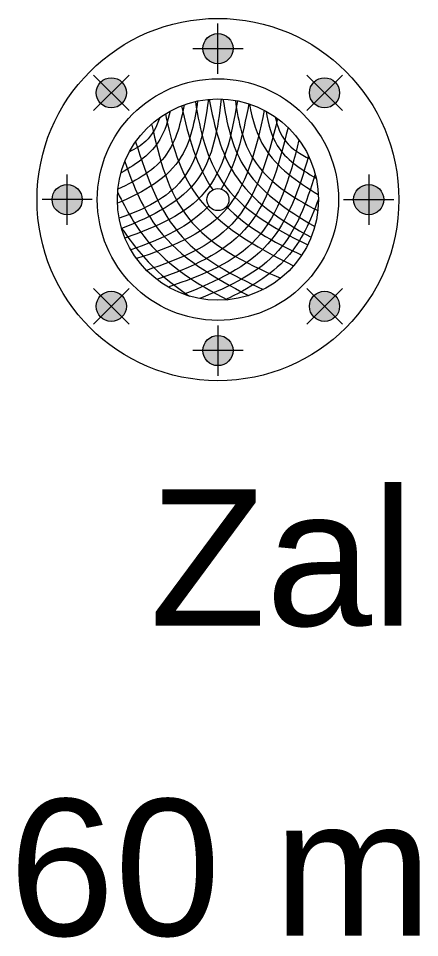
# Model space of a CAD drawing. Header units: millimetres. Extents: x 1680 to 166026, y 35966 to 91121.
# Drawn here: x 128193 to 128634, y 53868 to 54878 of the extents above; entities that cross this region are included whole.
import ezdxf

# ---------------------------------------------------------------- set-up
doc = ezdxf.new("R2010")
doc.units = ezdxf.units.MM
doc.styles.add('Arial', font='arial.ttf', dxfattribs={"height": 150})

# ---------------------------------------------------------------- blocks, each defined once
blk = doc.blocks.new('plan')
at = {"color": 252, "lineweight": 20, "true_color": 0x939598, "style": 'Arial'}
for s, p in [('Zal', (499319.5, -204746.1)), ('60 m', (499164.6, -205086.6))]:
    blk.add_text(s, height=150, dxfattribs=at).set_placement(p)
blk = doc.blocks.new('sdf')
at = {"lineweight": 13}
h = blk.add_hatch(color=152, dxfattribs=at)
h.set_gradient(color1=(39, 118, 187), one_color=1, tint=1, name='SPHERICAL')
edge = h.paths.add_edge_path()
edge.add_arc((174603.8, -96220), 30, 0, 360)
h = blk.add_hatch(color=152, dxfattribs=at)
h.set_gradient(color1=(39, 118, 187), one_color=1, tint=1, name='SPHERICAL')
edge = h.paths.add_edge_path()
edge.add_arc((174391.6, -96307.8), 30, 0, 360)
h = blk.add_hatch(color=152, dxfattribs=at)
h.set_gradient(color1=(39, 118, 187), one_color=1, tint=1, name='SPHERICAL')
edge = h.paths.add_edge_path()
edge.add_arc((174815.9, -96307.8), 30, 0, 360)
h = blk.add_hatch(color=152, dxfattribs=at)
h.set_gradient(color1=(39, 118, 187), one_color=1, tint=1, name='SPHERICAL')
edge = h.paths.add_edge_path()
edge.add_arc((174303.8, -96520), 30, 0, 360)
h = blk.add_hatch(color=152, dxfattribs=at)
h.set_gradient(color1=(39, 118, 187), one_color=1, tint=1, name='SPHERICAL')
edge = h.paths.add_edge_path()
edge.add_arc((174903.8, -96520), 30, 0, 360)
h = blk.add_hatch(color=152, dxfattribs=at)
h.set_gradient(color1=(39, 118, 187), one_color=1, tint=1, name='SPHERICAL')
edge = h.paths.add_edge_path()
edge.add_arc((174391.6, -96732.1), 30, 0, 360)
h = blk.add_hatch(color=152, dxfattribs=at)
h.set_gradient(color1=(39, 118, 187), one_color=1, tint=1, name='SPHERICAL')
edge = h.paths.add_edge_path()
edge.add_arc((174815.9, -96732.1), 30, 0, 360)
h = blk.add_hatch(color=152, dxfattribs=at)
h.set_gradient(color1=(39, 118, 187), one_color=1, tint=1, name='SPHERICAL')
edge = h.paths.add_edge_path()
edge.add_arc((174603.8, -96820), 30, 0, 360)
at = {"color": 35, "lineweight": 13}
for p, q in [((174603.8, -96270), (174603.8, -96170)), ((174553.8, -96220), (174653.8, -96220)), ((174427, -96343.2), (174356.3, -96272.5)), ((174356.3, -96343.2), (174427, -96272.5)), ((174780.6, -96343.2), (174851.3, -96272.5)), ((174780.6, -96272.5), (174851.3, -96343.2)), ((174303.8, -96570), (174303.8, -96470)), ((174903.8, -96470), (174903.8, -96570)), ((174353.8, -96520), (174253.8, -96520)), ((174853.8, -96520), (174953.8, -96520)), ((174427, -96696.8), (174356.3, -96767.5)), ((174427, -96767.5), (174356.3, -96696.8)), ((174780.6, -96696.8), (174851.3, -96767.5)), ((174851.3, -96696.8), (174780.6, -96767.5)), ((174603.8, -96770), (174603.8, -96870)), ((174653.8, -96820), (174553.8, -96820))]:
    blk.add_line(p, q, dxfattribs=at)
for centre, radius in [((174603.8, -96520), 360), ((174603.8, -96220), 30), ((174391.6, -96307.8), 30), ((174603.8, -96520), 240), ((174815.9, -96307.8), 30), ((174603.8, -96520), 200), ((174303.8, -96520), 30), ((174603.8, -96520), 21.9), ((174903.8, -96520), 30), ((174391.6, -96732.1), 30), ((174815.9, -96732.1), 30), ((174603.8, -96820), 30)]:
    blk.add_circle(centre, radius, dxfattribs=at)
for points, knots in [([(174563.4, -96324.1), (174557.4, -96364.5), (174539.1, -96458.1), (174457.2, -96504.5), (174403.9, -96527.3)], [48.010129, 48.010129, 48.010129, 48.010129, 338.466915, 741.528119, 741.528119, 741.528119, 741.528119]), ([(174536.5, -96331.6), (174529.8, -96368.1), (174510.5, -96442.7), (174443.8, -96481.3), (174404.8, -96499.3)], [77.764309, 77.764309, 77.764309, 77.764309, 341.87018, 645.248427, 645.248427, 645.248427, 645.248427]), ([(174584.9, -96320.9), (174576.7, -96382.1), (174554.7, -96491.7), (174457.8, -96539.2), (174407.3, -96557.2)], [87.127034, 87.127034, 87.127034, 87.127034, 515.000626, 892.13188, 892.13188, 892.13188, 892.13188]), ([(174610, -96320.1), (174603.8, -96379.8), (174582.7, -96499.2), (174474.2, -96553), (174412.1, -96577.2)], [102.551917, 102.551917, 102.551917, 102.551917, 522.038618, 984.008555, 984.008555, 984.008555, 984.008555]), ([(174642.4, -96323.7), (174631.3, -96393.2), (174602.3, -96522.3), (174481.6, -96574.4), (174419, -96596.5)], [88.820743, 88.820743, 88.820743, 88.820743, 577.3948, 1040.539893, 1040.539893, 1040.539893, 1040.539893]), ([(174558.9, -96325.1), (174568.2, -96384.3), (174599.2, -96510.6), (174713.7, -96576.7), (174782.5, -96609.8)], [153.411273, 153.411273, 153.411273, 153.411273, 581.016723, 1117.340859, 1117.340859, 1117.340859, 1117.340859]), ([(174586.3, -96320.7), (174596.4, -96375.2), (174626.7, -96492.8), (174727.5, -96560.8), (174789.2, -96594.9)], [127.345959, 127.345959, 127.345959, 127.345959, 525.493215, 1026.715203, 1026.715203, 1026.715203, 1026.715203]), ([(174613.8, -96320.2), (174621, -96368.3), (174645.5, -96476.2), (174739.2, -96539.6), (174796.4, -96573.8)], [119.414003, 119.414003, 119.414003, 119.414003, 469.201014, 940.604306, 940.604306, 940.604306, 940.604306]), ([(174638.4, -96323), (174644.3, -96366), (174666.2, -96461.1), (174750.1, -96514.4), (174802.6, -96542)], [130.724066, 130.724066, 130.724066, 130.724066, 442.024302, 858.516294, 858.516294, 858.516294, 858.516294]), ([(174666.5, -96330), (174672.2, -96361.9), (174694.2, -96437.1), (174760.5, -96483.9), (174803.5, -96510)], [173.337579, 173.337579, 173.337579, 173.337579, 410.341477, 767.963956, 767.963956, 767.963956, 767.963956]), ([(174508.7, -96344), (174504.2, -96364.5), (174487.7, -96416.8), (174443.1, -96449.1), (174411, -96466.7)], [97.860049, 97.860049, 97.860049, 97.860049, 251.210816, 512.449816, 512.449816, 512.449816, 512.449816]), ([(174696, -96342.5), (174680.1, -96420.5), (174643.9, -96562.5), (174508.5, -96615.2), (174441.9, -96637.4)], [70.598669, 70.598669, 70.598669, 70.598669, 623.227853, 1115.095428, 1115.095428, 1115.095428, 1115.095428]), ([(174499.2, -96349.5), (174511.4, -96408.7), (174551.5, -96542.5), (174677.3, -96613.2), (174754.4, -96651.6)], [184.65679, 184.65679, 184.65679, 184.65679, 619.695362, 1226.845026, 1226.845026, 1226.845026, 1226.845026]), ([(174699.6, -96344.4), (174703.2, -96369.5), (174718.2, -96425.4), (174767.4, -96459.5), (174799.2, -96477.3)], [151.654042, 151.654042, 151.654042, 151.654042, 336.688466, 594.832141, 594.832141, 594.832141, 594.832141]), ([(174717.7, -96355.6), (174721.6, -96374.4), (174735.2, -96409.3), (174767.4, -96430.1), (174786.6, -96438.9)], [215.658185, 215.658185, 215.658185, 215.658185, 361.083397, 516.097072, 516.097072, 516.097072, 516.097072]), ([(174488.3, -96356.7), (174481.7, -96375.1), (174467.2, -96403.1), (174440, -96419.2), (174427.9, -96424.8)], [114.185018, 114.185018, 114.185018, 114.185018, 257.007362, 355.345519, 355.345519, 355.345519, 355.345519]), ([(174722.5, -96359), (174702.9, -96439.3), (174661.8, -96582.9), (174527.4, -96638.8), (174461.5, -96660.6)], [64.287805, 64.287805, 64.287805, 64.287805, 640.726998, 1130.029142, 1130.029142, 1130.029142, 1130.029142]), ([(174471.9, -96369.7), (174486.8, -96439.6), (174525.8, -96579.9), (174656.1, -96645.6), (174728.6, -96676.3)], [106.598131, 106.598131, 106.598131, 106.598131, 613.840881, 1168.455601, 1168.455601, 1168.455601, 1168.455601]), ([(174743.2, -96376.5), (174724.8, -96453.9), (174683.7, -96596.6), (174550.5, -96655.1), (174482.1, -96678.7)], [80.064181, 80.064181, 80.064181, 80.064181, 637.286148, 1147.355774, 1147.355774, 1147.355774, 1147.355774]), ([(174440, -96405.2), (174462, -96476), (174510.3, -96606.2), (174632.3, -96670.6), (174694, -96698.5)], [99.424039, 99.424039, 99.424039, 99.424039, 629.127892, 1114.675273, 1114.675273, 1114.675273, 1114.675273]), ([(174764.9, -96401.5), (174746.9, -96476.6), (174705.9, -96616.3), (174573.1, -96671.1), (174504.9, -96693.8)], [81.36813, 81.36813, 81.36813, 81.36813, 621.978078, 1127.618403, 1127.618403, 1127.618403, 1127.618403]), ([(174418.5, -96444.6), (174435.6, -96493.7), (174484.5, -96609.7), (174595, -96674.7), (174664.4, -96710.6)], [139.017702, 139.017702, 139.017702, 139.017702, 517.929626, 1077.804413, 1077.804413, 1077.804413, 1077.804413]), ([(174784, -96433.3), (174765.1, -96498.8), (174722.6, -96626.6), (174600.5, -96682.6), (174536.2, -96708.2)], [62.616871, 62.616871, 62.616871, 62.616871, 546.880384, 1037.521743, 1037.521743, 1037.521743, 1037.521743]), ([(174797.2, -96469.2), (174780, -96526.4), (174738.1, -96640.3), (174627.8, -96692.3), (174567.5, -96716.7)], [94.252796, 94.252796, 94.252796, 94.252796, 520.834846, 982.917438, 982.917438, 982.917438, 982.917438]), ([(174404.3, -96505.8), (174421.7, -96541.2), (174473.4, -96632.2), (174562.4, -96688.1), (174622.8, -96719.1)], [151.435332, 151.435332, 151.435332, 151.435332, 442.925444, 937.081426, 937.081426, 937.081426, 937.081426]), ([(174803.8, -96519), (174788.2, -96562.4), (174748.2, -96648.5), (174665.1, -96696.8), (174617.8, -96719.5)], [178.434473, 178.434473, 178.434473, 178.434473, 513.738055, 892.563705, 892.563705, 892.563705, 892.563705]), ([(174412.1, -96577.2), (174434, -96608.7), (174474.3, -96658.7), (174525.3, -96697.3), (174547.4, -96711.9)], [283.894038, 283.894038, 283.894038, 283.894038, 569.95675, 769.811574, 769.811574, 769.811574, 769.811574])]:
    blk.add_open_spline(points, degree=3, knots=knots, dxfattribs=at)
for points in [[(174531.5, -96333.5), (174544.6, -96395.1), (174561.4, -96453.9), (174593.4, -96500.6)], [(174665.4, -96329.7), (174653.2, -96391.7), (174639, -96451.8), (174610.2, -96499)], [(174585.5, -96532.1), (174547.4, -96573.4), (174491.5, -96598.9), (174430.6, -96620)], [(174620.8, -96533.9), (174660.2, -96574.3), (174713.5, -96603.8), (174770.5, -96630.4)]]:
    blk.add_open_spline(points, degree=3, dxfattribs=at)

msp = doc.modelspace()

# ---------------------------------------------------------------- block references
msp.add_blockref('plan', (-370982.2, 258957.2))
at = {"color": 1, "lineweight": 50, "xscale": 0.5528250000000002, "yscale": 0.5528250000000002, "zscale": 0.5528250000000002}
msp.add_blockref('sdf', (31887.2, 108037.9), dxfattribs=at)

doc.saveas('drawing.dxf')
